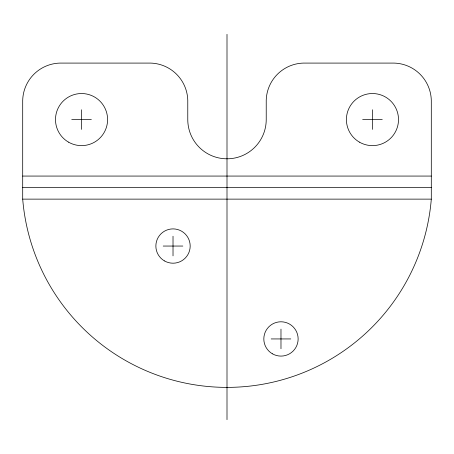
<?xml version="1.0" encoding="UTF-8"?>
<svg xmlns="http://www.w3.org/2000/svg" width="454" height="454" viewBox="0 0 454 454"><rect width="100%" height="100%" fill="white"/><g stroke="black" fill="none" stroke-linecap="round" stroke-linejoin="round"><path stroke-width="0.68" d="M71.738 119.578L91.35 119.578M362.65 119.578L382.262 119.578M22.7 176.067L431.3 176.067M22.7 187.598L431.3 187.598M22.7 199.13L431.3 199.13L431.3 102.315A38.238 38.238 0 0 0 392.074 63.089L305.457 63.089A38.238 38.238 0 0 0 266.226 102.315L266.226 119.578A39.226 39.226 0 0 1 227 158.804A39.226 39.226 0 0 1 187.774 119.578L187.774 102.315A38.238 38.238 0 0 0 148.543 63.089L61.926 63.089A38.238 38.238 0 0 0 22.7 102.315L22.7 199.13A204.987 204.987 0 0 0 227 387.381A204.987 204.987 0 0 0 431.3 199.13M163.213 246.051L182.831 246.051M271.169 338.939L290.787 338.939M372.456 109.772L372.456 129.384M280.981 329.133L280.981 348.746M227 34.334L227 419.666M173.019 236.245L173.019 255.857M81.544 109.772L81.544 129.384M68.52 142.136A26.048 26.048 0 0 0 107.592 119.578A26.048 26.048 0 0 0 68.52 97.02A26.048 26.048 0 0 0 68.52 142.136M359.432 142.136A26.048 26.048 0 0 0 398.504 119.578A26.048 26.048 0 0 0 359.432 97.02A26.048 26.048 0 0 0 359.432 142.136M164.444 260.908A17.161 17.161 0 0 0 190.181 246.051A17.161 17.161 0 0 0 164.444 231.188A17.161 17.161 0 0 0 164.444 260.908M272.4 353.802A17.161 17.161 0 0 0 298.136 338.939A17.161 17.161 0 0 0 272.4 324.082A17.161 17.161 0 0 0 272.4 353.802"/></g></svg>
